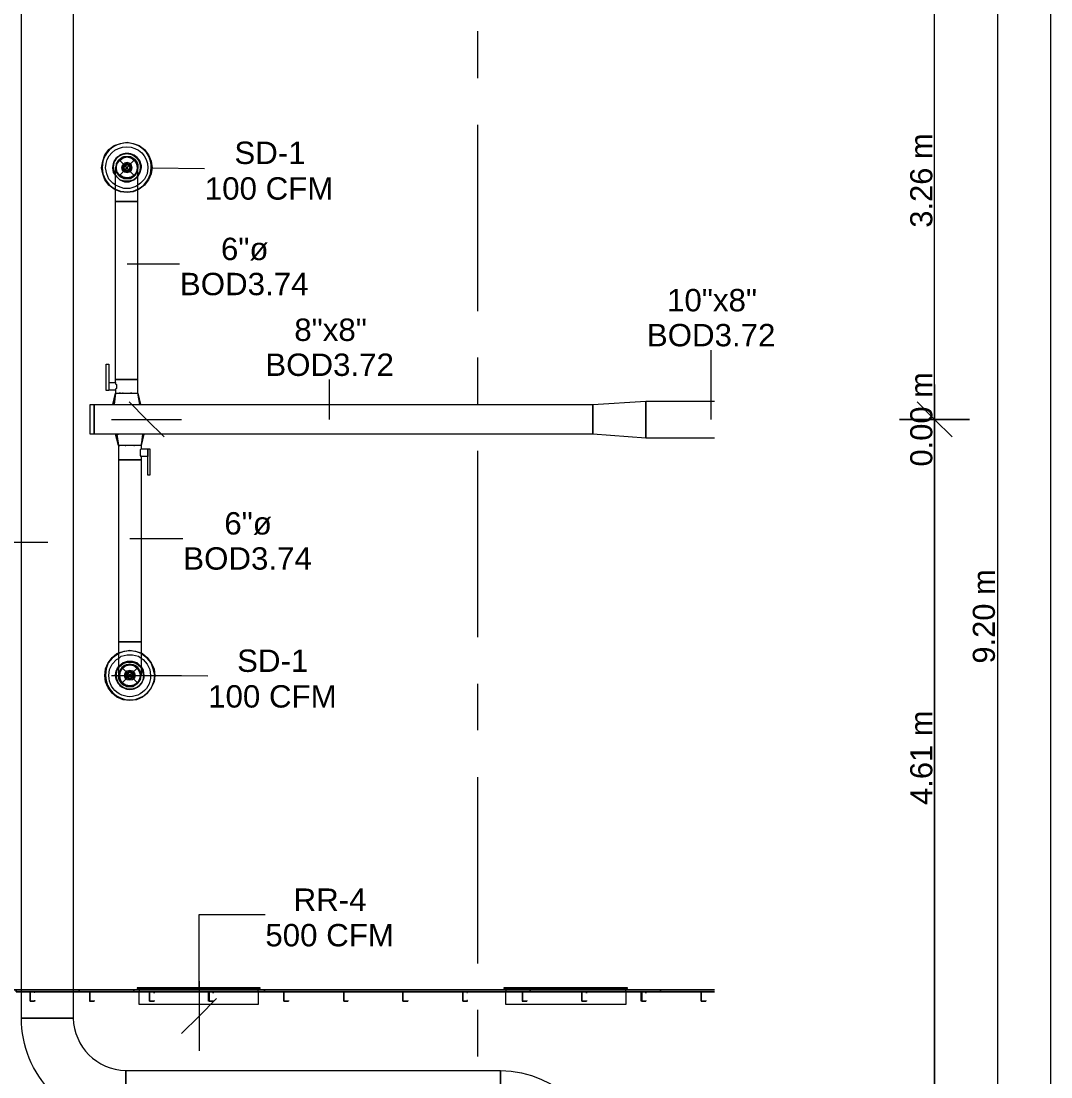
# Model space of a CAD drawing. Header units: metres. Extents: x 39 to 278, y -7 to 151.
# Drawn here: x 101.36 to 108.37, y 35.98 to 43.17 of the extents above; entities that cross this region are included whole.
import ezdxf

# ---------------------------------------------------------------- set-up
doc = ezdxf.new("R2010")
doc.units = ezdxf.units.M
doc.layers.add('HVAC - Ductos', color=5, linetype='Continuous', lineweight=50)
doc.layers.add('PDF_Geometry', color=7, linetype='Continuous', true_color=0xaaaaaa)
doc.layers.add('PDF_Text', color=7, linetype='Continuous')
doc.styles.add('PDF Helvetica', font='')
doc.styles.get('PDF Helvetica').set_extended_font_data('Helvetica')

msp = doc.modelspace()

# ---------------------------------------------------------------- linework, layer by layer
at = {"layer": 'HVAC - Ductos', "color": 252, "lineweight": 0, "true_color": 0x939598}
for points in [[(107.5812, 11.2785), (107.5812, 12.2043), (107.5812, 15.6556), (107.5812, 16.114), (107.5812, 19.4186), (107.5812, 25.3174), (107.5812, 25.4915), (107.5812, 28.7549), (107.5812, 31.2116), (107.5812, 33.2008), (107.5812, 33.8608), (107.5812, 34.5162), (107.5812, 35.8454), (107.5812, 40.4609), (107.343, 40.4609), (107.5812, 40.4609), (107.8201, 40.4609), (107.5812, 40.4609), (107.5812, 43.7151), (107.5812, 47.5055), (107.5812, 48.5551)], [(108.0124, 11.2785), (108.0124, 16.114), (108.0124, 25.3174), (108.0124, 34.5162), (108.0124, 43.7151), (108.0124, 48.5551)], [(108.3742, 11.2785), (108.3742, 48.5551)], [(107.5812, 40.6992), (107.5812, 35.6071)], [(107.7007, 40.3417), (107.5812, 40.4609), (107.4624, 40.58)], [(107.343, 40.4609), (107.5812, 40.4609), (107.8201, 40.4609)], [(107.5812, 40.4609), (107.5812, 40.4609)]]:
    msp.add_lwpolyline(points, dxfattribs=at)
at = {"layer": 'HVAC - Ductos', "lineweight": 0}
for points in [[(101.3618, 36.3816), (101.3618, 43.298), (101.7147, 43.298), (101.7147, 36.3816)], [(102.0126, 42.2026), (102.031, 42.2255), (102.0539, 42.2438), (102.0814, 42.2484), (102.1089, 42.2438), (102.1318, 42.2255), (102.1455, 42.2026), (102.1501, 42.1751), (102.1455, 42.1475), (102.1318, 42.1247), (102.1089, 42.1109), (102.0814, 42.1063), (102.0539, 42.1109), (102.031, 42.1247), (102.0126, 42.1475), (102.0081, 42.1751)], [(102.0447, 42.2392), (102.0631, 42.2484), (102.0814, 42.2484), (102.0998, 42.2484), (102.1181, 42.2392), (102.1318, 42.2301), (102.1455, 42.2117), (102.1501, 42.1934), (102.1547, 42.1751), (102.1501, 42.1567), (102.1455, 42.1384), (102.1318, 42.1247), (102.1181, 42.1109), (102.0998, 42.1063), (102.0814, 42.1018), (102.0631, 42.1063), (102.0447, 42.1109), (102.0264, 42.1247), (102.0172, 42.1384), (102.0081, 42.1567), (102.0081, 42.1751), (102.0081, 42.1934), (102.0081, 42.198), (102.0081, 42.1934), (102.0172, 42.2117), (102.0264, 42.2301)], [(102.0081, 42.1934), (102.0035, 42.1751), (102.0035, 42.1705), (102.0035, 42.1751)], [(102.0493, 42.1934), (102.0447, 42.1751), (102.0493, 42.1934), (102.0631, 42.2072), (102.0814, 42.2117), (102.0998, 42.2072), (102.1089, 42.1934), (102.1135, 42.1751), (102.1089, 42.1934), (102.0952, 42.2072), (102.0814, 42.2117), (102.0631, 42.2072)], [(102.1089, 42.1567), (102.1135, 42.1751), (102.1089, 42.1567), (102.0998, 42.1475), (102.0814, 42.1429), (102.0631, 42.1475), (102.0493, 42.1567), (102.0447, 42.1751), (102.0493, 42.1567), (102.0631, 42.1475), (102.0814, 42.1429), (102.0952, 42.1475)], [(102.0585, 42.1888), (102.0539, 42.1751), (102.0585, 42.1934), (102.0722, 42.2026), (102.086, 42.2026), (102.0998, 42.1934), (102.1044, 42.1751), (102.0998, 42.1888), (102.086, 42.198), (102.0722, 42.198)], [(102.0998, 42.1613), (102.1044, 42.1751), (102.0998, 42.1613), (102.086, 42.1521), (102.0722, 42.1521), (102.0585, 42.1613), (102.0539, 42.1751), (102.0585, 42.1613), (102.0722, 42.1521), (102.086, 42.1521)], [(102.0676, 42.1888), (102.0814, 42.198), (102.0952, 42.1888), (102.0998, 42.1751), (102.0952, 42.1613), (102.0814, 42.1567), (102.0676, 42.1613), (102.0585, 42.1751)], [(102.0768, 42.1705), (102.0814, 42.1705), (102.086, 42.1751), (102.0814, 42.1705), (102.0768, 42.1705), (102.0722, 42.1751), (102.0768, 42.1797), (102.0814, 42.1797), (102.086, 42.1751), (102.0814, 42.1797), (102.0768, 42.1797), (102.0768, 42.1751)], [(102.1547, 42.1934), (102.1547, 42.198)], [(102.1547, 42.1201), (102.1685, 42.1429), (102.1776, 42.1751), (102.1685, 42.1429)], [(102.1272, 42.0926), (102.0952, 42.0788), (102.0631, 42.0788), (102.031, 42.0926), (102.0081, 42.1155), (102.0035, 42.1201), (102.0081, 42.1155), (102.0035, 42.1247), (102.0081, 42.1155), (102.031, 42.0926), (102.0631, 42.0834), (102.0952, 42.0834), (102.1272, 42.0926), (102.1501, 42.1155), (102.1547, 42.1247), (102.1501, 42.1155), (102.1272, 42.0926), (102.0952, 42.0834), (102.0631, 42.0834), (102.031, 42.0926), (102.0081, 42.1155), (102.031, 42.0926), (102.0631, 42.0788), (102.0952, 42.0788), (102.1272, 42.0926), (102.1547, 42.1155), (102.1547, 42.1201), (102.1547, 42.1155)], [(101.9393, 40.8367), (101.9576, 40.8367), (101.9576, 40.658), (101.9393, 40.658)], [(102.0356, 40.6396), (102.0264, 40.6396)], [(102.0539, 40.6396), (102.0493, 40.6396)], [(102.1135, 40.6396), (102.1089, 40.6396), (102.1044, 40.6396), (102.1089, 40.6396)], [(105.6154, 40.3326), (105.253, 40.36), (105.253, 40.5617), (105.6154, 40.5846)], [(101.8568, 40.5617), (101.8568, 40.36), (101.8294, 40.36), (101.8294, 40.5617)], [(105.253, 40.36), (101.8568, 40.36), (101.8568, 40.5617), (105.253, 40.5617)], [(102.0264, 40.2822), (102.031, 40.2822)], [(102.0676, 40.2822), (102.0722, 40.2822)], [(102.1272, 40.2822), (102.1318, 40.2822)], [(102.237, 40.0805), (102.2235, 40.0805), (102.2235, 40.2592), (102.237, 40.2592)], [(102.0264, 38.7788), (102.0539, 38.8017), (102.0814, 38.8109), (102.1181, 38.8109), (102.1501, 38.8017), (102.1731, 38.7788), (102.1776, 38.7742), (102.1731, 38.7788), (102.1501, 38.8017), (102.1181, 38.8109), (102.0814, 38.8109), (102.0539, 38.8017), (102.0264, 38.7788), (102.0218, 38.7742)], [(102.1731, 38.7742), (102.1455, 38.7972), (102.1181, 38.8063), (102.0814, 38.8063), (102.0539, 38.7972), (102.0264, 38.7742), (102.0218, 38.7696), (102.0264, 38.7742), (102.0539, 38.7972), (102.0814, 38.8063), (102.1181, 38.8063), (102.1455, 38.7972), (102.1731, 38.7742), (102.1776, 38.7696)], [(102.1731, 38.6963), (102.1639, 38.678), (102.1501, 38.6642), (102.1364, 38.6504), (102.1181, 38.6458), (102.0998, 38.6413), (102.0814, 38.6458), (102.0631, 38.6504), (102.0493, 38.6642), (102.0356, 38.678), (102.031, 38.6963), (102.0264, 38.7146), (102.031, 38.733), (102.0356, 38.7513), (102.0493, 38.7696), (102.0631, 38.7788), (102.0814, 38.788), (102.0998, 38.788), (102.1181, 38.788), (102.1364, 38.7788), (102.1501, 38.7696), (102.1639, 38.7513), (102.1731, 38.733), (102.1731, 38.7146)], [(102.0722, 38.7834), (102.0998, 38.788), (102.1272, 38.7834), (102.1501, 38.765), (102.1639, 38.7421), (102.1731, 38.7146), (102.1639, 38.6871), (102.1501, 38.6642), (102.1272, 38.6504), (102.0998, 38.6458), (102.0722, 38.6504), (102.0493, 38.6642), (102.0356, 38.6871), (102.031, 38.7146), (102.0356, 38.7421), (102.0493, 38.765)], [(102.196, 38.7146), (102.1914, 38.7513), (102.1776, 38.7742), (102.1914, 38.7513)], [(102.0676, 38.733), (102.0814, 38.7467), (102.0998, 38.7513), (102.1181, 38.7467), (102.1318, 38.733), (102.1364, 38.7146), (102.1318, 38.6963), (102.1181, 38.6871), (102.0998, 38.6826), (102.0814, 38.6871), (102.0676, 38.6963), (102.0631, 38.7146)], [(102.0722, 38.733), (102.0814, 38.7467), (102.0998, 38.7513), (102.1181, 38.7467), (102.1272, 38.733), (102.1318, 38.7146), (102.1272, 38.7008), (102.1181, 38.6871), (102.0998, 38.6826), (102.0814, 38.6871), (102.0722, 38.7008), (102.0676, 38.7146)], [(102.0814, 38.733), (102.0906, 38.7421), (102.1089, 38.7421), (102.1226, 38.733), (102.1272, 38.7146), (102.1226, 38.7008), (102.1089, 38.6917), (102.0906, 38.6917), (102.0814, 38.7008), (102.0722, 38.7146)], [(102.0814, 38.7284), (102.0906, 38.7375), (102.1089, 38.7375), (102.1181, 38.7284), (102.1226, 38.7146), (102.1181, 38.7008), (102.1089, 38.6917), (102.0906, 38.6917), (102.0814, 38.7008), (102.0768, 38.7146)], [(102.086, 38.7284), (102.0998, 38.7375), (102.1135, 38.7284), (102.1181, 38.7146), (102.1135, 38.7008), (102.0998, 38.6963), (102.086, 38.7008), (102.0814, 38.7146)], [(102.0952, 38.7192), (102.0952, 38.7146), (102.0952, 38.7192), (102.1044, 38.7192), (102.1044, 38.7146), (102.1044, 38.7192)], [(102.1044, 38.71), (102.1044, 38.7146), (102.1044, 38.71), (102.0952, 38.71), (102.0952, 38.7146), (102.0952, 38.71)], [(102.9888, 36.5879), (102.1501, 36.5879), (102.1501, 36.5834), (102.1639, 36.5834), (102.1639, 36.5604), (102.9753, 36.5604), (102.9753, 36.5834), (102.9888, 36.5834)], [(102.9753, 36.5604), (102.9753, 36.4734), (102.1639, 36.4734), (102.1639, 36.5604)], [(102.2924, 36.5604), (102.1731, 36.5604)], [(102.5306, 36.5604), (102.3747, 36.5604)], [(102.7688, 36.5604), (102.6129, 36.5604)], [(102.9706, 36.5604), (102.8512, 36.5604)], [(104.7947, 36.5604), (104.6712, 36.5604)], [(105.033, 36.5604), (104.873, 36.5604)], [(105.2712, 36.5604), (105.1112, 36.5604)], [(105.473, 36.5604), (105.3495, 36.5604)], [(102.0722, 36.0242), (104.6253, 36.0242), (104.6253, 35.6666), (102.0722, 35.6666)]]:
    msp.add_lwpolyline(points, close=True, dxfattribs=at)
for points in [[(102.0035, 42.0238), (101.9943, 42.0284), (101.9576, 42.0559), (101.9302, 42.0926), (101.9164, 42.1338), (101.9072, 42.1751), (101.9164, 42.2209), (101.9302, 42.2621), (101.9576, 42.2988), (101.9943, 42.3263), (102.0356, 42.3401), (102.0814, 42.3492), (102.1226, 42.3401), (102.1639, 42.3263), (102.2006, 42.2988), (102.2281, 42.2621), (102.2465, 42.2209), (102.2512, 42.1751), (102.2465, 42.1338), (102.2281, 42.0926), (102.2006, 42.0559), (102.1639, 42.0284), (102.1547, 42.0238)], [(102.0126, 42.2072), (102.0264, 42.2301), (102.0493, 42.2438)], [(102.0493, 42.2438), (102.0493, 42.2484), (102.0539, 42.2484)], [(102.0539, 42.2438), (102.0814, 42.2484), (102.1044, 42.2438)], [(102.1044, 42.2484), (102.1089, 42.2484), (102.1135, 42.2438)], [(102.1089, 42.2438), (102.1318, 42.2301), (102.1455, 42.2072)], [(101.9576, 40.713), (102.0035, 40.713), (102.0035, 40.7313), (102.0081, 40.7313), (102.0126, 40.7313), (102.0264, 40.7313), (102.0402, 40.7313), (102.0585, 40.7313), (102.0814, 40.7313), (102.0998, 40.7313), (102.1181, 40.7313), (102.1318, 40.7313), (102.1455, 40.7313), (102.1547, 40.7313), (102.1547, 41.9459), (102.1547, 42.0009), (102.1547, 42.0513), (102.1547, 42.0972), (102.1547, 42.1338), (102.1547, 42.1567), (102.1547, 42.1751), (102.1547, 42.1705), (102.1547, 42.1751), (102.1547, 42.1934), (102.1547, 42.1751)], [(101.9897, 40.5617), (101.9852, 40.5617), (102.0035, 40.6396), (102.0081, 40.6396), (102.0126, 40.6396), (102.0264, 40.6396), (102.0402, 40.6396), (102.0585, 40.6396), (102.0814, 40.6396), (102.0998, 40.6396), (102.1181, 40.6396), (102.1318, 40.6396), (102.1455, 40.6396), (102.1501, 40.6396), (102.1547, 40.6396), (102.1547, 40.7313), (102.1455, 40.7313), (102.1318, 40.7313), (102.1181, 40.7313), (102.0998, 40.7313), (102.0814, 40.7313), (102.0585, 40.7313), (102.0402, 40.7313), (102.0264, 40.7313), (102.0126, 40.7313), (102.0081, 40.7313), (102.0035, 40.7313), (102.0035, 41.9459), (102.0081, 41.9459), (102.0126, 41.9459), (102.0264, 41.9459), (102.0402, 41.9459), (102.0585, 41.9459), (102.0814, 41.9459), (102.0998, 41.9459), (102.1181, 41.9459), (102.1318, 41.9459), (102.1455, 41.9459), (102.1547, 41.9459), (102.1455, 41.9459), (102.1318, 41.9459), (102.1181, 41.9459), (102.0998, 41.9459), (102.0814, 41.9459), (102.0585, 41.9459), (102.0402, 41.9459), (102.0264, 41.9459), (102.0126, 41.9459), (102.0081, 41.9459), (102.0035, 41.9459), (102.0035, 41.9826), (102.0035, 42.033), (102.0035, 42.0834), (102.0035, 42.1201), (102.0035, 42.1521), (102.0035, 42.1705), (102.0035, 42.1751)], [(102.0035, 42.1705), (102.0081, 42.1567), (102.0126, 42.1384), (102.0264, 42.1201), (102.0402, 42.1109), (102.0585, 42.1018), (102.0814, 42.1018), (102.0539, 42.1063), (102.0493, 42.1063)], [(102.0081, 42.2026), (102.0081, 42.2072), (102.0126, 42.2072)], [(102.0126, 42.1521), (102.0081, 42.1751), (102.0126, 42.2026)], [(102.1135, 42.1063), (102.1089, 42.1063), (102.1044, 42.1063), (102.0814, 42.1018), (102.0998, 42.1018), (102.1181, 42.1109), (102.1318, 42.1201), (102.1455, 42.1384), (102.1547, 42.1567), (102.1547, 42.1705)], [(102.1501, 42.2072), (102.1501, 42.2026)], [(102.1501, 42.2026), (102.1547, 42.1751), (102.1501, 42.1521), (102.1501, 42.1475), (102.1501, 42.1429)], [(102.2512, 42.1751), (102.6082, 42.1705)], [(102.0493, 42.1109), (102.0264, 42.1247), (102.0126, 42.1429), (102.0081, 42.1475), (102.0081, 42.1521)], [(102.0493, 42.1063), (102.0493, 42.1063)], [(102.1455, 42.1429), (102.1318, 42.1247), (102.1089, 42.1109)], [(102.1547, 42.0559), (102.141, 42.0467), (102.0998, 42.033), (102.0585, 42.033), (102.0218, 42.0467), (102.0035, 42.0559)], [(102.0035, 42.0284), (102.0356, 42.0147), (102.0814, 42.0101), (102.1226, 42.0147), (102.1547, 42.0284)], [(102.1547, 42.0238), (102.1226, 42.0101), (102.0814, 42.0055), (102.0356, 42.0101), (102.0035, 42.0238)], [(102.0814, 41.5196), (102.4388, 41.5196)], [(106.0601, 40.4609), (106.0601, 40.933)], [(103.4612, 40.4609), (103.4612, 40.7313)], [(101.9576, 40.7084), (101.9576, 40.7038), (101.9576, 40.6992), (101.9576, 40.6946), (101.9576, 40.6855), (101.9576, 40.6809), (101.9576, 40.6717), (101.9576, 40.6671), (101.9576, 40.6625), (102.0035, 40.6625), (102.0035, 40.6396), (101.9943, 40.5617)], [(102.0035, 40.713), (102.0035, 40.7084), (102.0035, 40.7038), (102.0081, 40.6992), (102.0081, 40.69), (102.0081, 40.6809), (102.0081, 40.6717), (102.0035, 40.6671), (102.0035, 40.6625)], [(102.0035, 40.6396), (101.9852, 40.5617), (101.9897, 40.5617), (101.9943, 40.5617), (102.0035, 40.5617)], [(102.0081, 40.6396), (102.0081, 40.6396)], [(102.0081, 40.6396), (102.0081, 40.6396)], [(102.0952, 40.58), (102.2143, 40.4609), (102.3335, 40.3417)], [(102.1731, 40.5617), (102.1547, 40.6396), (102.1731, 40.5617)], [(102.1685, 40.5617), (102.1547, 40.6396)], [(106.083, 40.3326), (105.6154, 40.3326), (105.6154, 40.5846), (106.083, 40.5846)], [(102.0081, 40.5617), (102.0264, 40.5617), (102.031, 40.5617), (102.0356, 40.5617), (102.0447, 40.5617), (102.0585, 40.5617), (102.0631, 40.5617)], [(102.0676, 40.5617), (102.0906, 40.5617), (102.0952, 40.5617), (102.0998, 40.5617), (102.1135, 40.5617), (102.1226, 40.5617), (102.1272, 40.5617), (102.1318, 40.5617), (102.1501, 40.5617)], [(102.1547, 40.5617), (102.1639, 40.5617), (102.1685, 40.5617), (102.1731, 40.5617)], [(102.1593, 40.5617), (102.1593, 40.5617)], [(102.1731, 40.5617), (102.1731, 40.5617)], [(101.976, 40.4609), (102.2143, 40.4609), (102.453, 40.4609)], [(102.0493, 40.36), (102.0447, 40.36), (102.0264, 40.36), (102.0172, 40.36), (102.0126, 40.36), (102.0081, 40.36), (102.0035, 40.36), (102.0081, 40.36)], [(102.0035, 40.36), (102.0218, 40.2822), (102.0035, 40.36)], [(102.0126, 40.36), (102.0218, 40.2822)], [(102.0172, 40.36), (102.0218, 40.36)], [(102.1914, 40.36), (102.196, 40.36), (102.1776, 40.2822), (102.1731, 40.2822), (102.1685, 40.2822), (102.1639, 40.2822), (102.1547, 40.2822), (102.1364, 40.2822), (102.1181, 40.2822), (102.0998, 40.2822), (102.0814, 40.2822), (102.0631, 40.2822), (102.0447, 40.2822), (102.0356, 40.2822), (102.031, 40.2822), (102.0264, 40.2822), (102.0218, 40.2822), (102.0218, 40.1859), (102.0264, 40.1859), (102.0356, 40.1859), (102.0447, 40.1859), (102.0631, 40.1859), (102.0814, 40.1859), (102.0998, 40.1859), (102.1181, 40.1859), (102.1364, 40.1859), (102.1547, 40.1859), (102.1639, 40.1859), (102.1731, 40.1859), (102.1776, 40.1859), (102.1776, 38.9438), (102.1731, 38.9438), (102.1639, 38.9438), (102.1547, 38.9438), (102.1364, 38.9438), (102.1181, 38.9438), (102.0998, 38.9438), (102.0814, 38.9438), (102.0631, 38.9438), (102.0447, 38.9438), (102.0356, 38.9438), (102.0264, 38.9438), (102.0218, 38.9438), (102.0264, 38.9438), (102.0356, 38.9438), (102.0447, 38.9438), (102.0631, 38.9438), (102.0814, 38.9438), (102.0998, 38.9438), (102.1181, 38.9438), (102.1364, 38.9438), (102.1547, 38.9438), (102.1639, 38.9438), (102.1731, 38.9438), (102.1776, 38.9438), (102.1776, 38.9117), (102.1776, 38.8567), (102.1776, 38.8109), (102.1776, 38.7696), (102.1776, 38.7421), (102.1776, 38.7238), (102.1776, 38.7146)], [(102.0814, 40.36), (102.0676, 40.36), (102.0585, 40.36), (102.0539, 40.36)], [(102.0814, 40.36), (102.0814, 40.36)], [(102.1135, 40.36), (102.0906, 40.36), (102.086, 40.36)], [(102.1776, 40.2822), (102.196, 40.36), (102.1914, 40.36), (102.1822, 40.36), (102.1731, 40.36), (102.1547, 40.36), (102.1455, 40.36), (102.141, 40.36), (102.1318, 40.36), (102.1226, 40.36), (102.1181, 40.36)], [(102.0356, 40.2822), (102.0356, 40.2822)], [(102.0356, 40.2822), (102.0356, 40.2822)], [(102.1776, 40.2088), (102.1731, 40.2134), (102.1731, 40.2225), (102.1731, 40.2271), (102.1731, 40.2363), (102.1731, 40.2455), (102.1731, 40.2546), (102.1776, 40.2592)], [(102.0998, 39.6496), (102.4618, 39.6496)], [(101.5406, 39.6222), (101.2976, 39.6222)], [(102.1776, 38.8704), (102.1868, 38.8659), (102.2189, 38.8384), (102.2465, 38.8017), (102.2647, 38.7604), (102.2694, 38.7146), (102.2647, 38.6734), (102.2465, 38.6321), (102.2189, 38.5954), (102.1868, 38.5679), (102.1455, 38.5496), (102.0998, 38.545), (102.0539, 38.5496), (102.0126, 38.5679), (101.9806, 38.5954), (101.9531, 38.6321), (101.9348, 38.6734), (101.9302, 38.7146), (101.9348, 38.7604), (101.9531, 38.8017), (101.9806, 38.8384), (102.0126, 38.8659), (102.0218, 38.8704)], [(102.0218, 38.8704), (102.0539, 38.8796), (102.0998, 38.8888), (102.1455, 38.8796), (102.1776, 38.8704)], [(102.1776, 38.8659), (102.141, 38.8796), (102.0998, 38.8842), (102.0585, 38.8796), (102.0218, 38.8659)], [(102.0264, 38.8338), (102.0402, 38.8475), (102.0814, 38.8567), (102.1181, 38.8567), (102.1593, 38.8475), (102.1776, 38.8338)], [(102.6311, 38.71), (102.2694, 38.7146), (102.26, 38.7604), (102.2465, 38.8017), (102.2189, 38.8338), (102.1822, 38.8613), (102.1776, 38.8659)], [(102.1731, 38.7238), (102.1731, 38.7375), (102.1639, 38.7559), (102.1547, 38.7696), (102.1364, 38.7834), (102.1181, 38.788), (102.0998, 38.7926), (102.0814, 38.788), (102.0631, 38.7834), (102.0447, 38.7696), (102.0356, 38.7559), (102.0264, 38.7375), (102.0264, 38.7238)], [(102.0356, 38.7467), (102.0493, 38.7696), (102.0676, 38.7834), (102.0722, 38.788)], [(102.0722, 38.788), (102.0722, 38.788)], [(102.0768, 38.7834), (102.0998, 38.788), (102.1272, 38.7834)], [(102.1272, 38.788), (102.1318, 38.7834), (102.1501, 38.7696), (102.1639, 38.7467)], [(102.1272, 38.788), (102.1272, 38.788)], [(101.976, 38.7146), (102.2143, 38.7146), (102.453, 38.7146)], [(102.031, 38.6917), (102.0264, 38.7146), (102.031, 38.7421), (102.031, 38.7467)], [(102.031, 38.7467), (102.031, 38.7467)], [(102.1685, 38.7467), (102.1731, 38.7421)], [(102.1685, 38.7467), (102.1685, 38.7467)], [(102.1685, 38.7421), (102.1731, 38.7146), (102.1685, 38.6917)], [(102.031, 38.6826), (102.031, 38.6871), (102.031, 38.6917)], [(102.0676, 38.6504), (102.0493, 38.6642), (102.0356, 38.6871)], [(102.0722, 38.6458), (102.0676, 38.6458)], [(102.1272, 38.6458), (102.0998, 38.6413), (102.0768, 38.6458)], [(102.1318, 38.6458), (102.1272, 38.6458)], [(102.1639, 38.6871), (102.1501, 38.6642), (102.1318, 38.6504)], [(102.1547, 38.6642), (102.1547, 38.6642)], [(102.1547, 38.6642), (102.1547, 38.6642)], [(102.1731, 38.6917), (102.1685, 38.6871), (102.1685, 38.6826)], [(102.5718, 36.5879), (102.5718, 37.0875), (103.0212, 37.0875)], [(102.5718, 36.6338), (102.5718, 36.3954), (102.5718, 36.1571)], [(102.1501, 36.5834), (102.9888, 36.5834)], [(102.9659, 36.5879), (102.1731, 36.5879)], [(102.9706, 36.5604), (102.9706, 36.5604)], [(104.653, 36.5834), (104.6618, 36.5834), (104.6618, 36.5604), (105.4777, 36.5604), (105.4777, 36.4734), (104.6618, 36.4734), (104.6618, 36.5604), (105.4777, 36.5604), (105.4777, 36.5834), (105.4912, 36.5834), (105.4912, 36.5879), (104.6483, 36.5879), (104.6483, 36.5834), (105.4912, 36.5834)], [(105.4682, 36.5879), (104.6712, 36.5879)], [(105.473, 36.5604), (105.473, 36.5604)], [(102.6912, 36.5146), (102.5718, 36.3954), (102.453, 36.2762)]]:
    msp.add_lwpolyline(points, dxfattribs=at)
for points in [[(102.1547, 42.0284), (102.1639, 42.033), (102.196, 42.0559), (102.2235, 42.0926), (102.2418, 42.1338), (102.2465, 42.1751, 1.01361), (101.9118, 42.1751), (101.9164, 42.1338), (101.9348, 42.0926), (101.9622, 42.0559), (101.9943, 42.033), (102.0035, 42.0284)], [(102.0035, 42.0559), (101.9852, 42.0697), (101.9576, 42.0972), (101.9439, 42.1338), (101.9348, 42.1751, -0.994386), (102.2235, 42.1751), (102.2189, 42.1338), (102.2006, 42.0972), (102.1731, 42.0697), (102.1547, 42.0559)], [(102.1868, 40.36), (102.1776, 40.2822), (102.1776, 40.2592), (102.2235, 40.2592), (102.2235, 40.2546), (102.2235, 40.25), (102.2235, 40.2455), (102.2235, 40.2409), (102.2235, 40.2317), (102.2235, 40.2271), (102.2235, 40.2225), (102.2235, 40.2134), (102.2235, 40.2088), (102.1776, 40.2088), (102.1776, 40.1859), (102.1731, 40.1859), (102.1639, 40.1859), (102.1547, 40.1859), (102.1364, 40.1859), (102.1181, 40.1859), (102.0998, 40.1859), (102.0814, 40.1859), (102.0631, 40.1859), (102.0447, 40.1859), (102.0356, 40.1859), (102.0264, 40.1859), (102.0218, 40.1859), (102.0218, 38.9438), (102.0218, 38.8888), (102.0218, 38.8384), (102.0218, 38.7972), (102.0218, 38.7604), (102.0218, 38.733), (102.0218, 38.7192), (102.0218, 38.7146), (102.0264, 38.7238), (102.0218, 38.7146, 1.029358), (102.1731, 38.7238, -1.065602), (102.0218, 38.7146)], [(102.0218, 38.8659), (102.0172, 38.8613), (101.9806, 38.8338), (101.9531, 38.8017), (101.9393, 38.7604), (101.9348, 38.7146, 0.986184), (102.2694, 38.7146)], [(102.1776, 38.8338), (102.1914, 38.8246), (102.2189, 38.7926), (102.237, 38.7559), (102.2418, 38.7146, -1.008788), (101.9576, 38.7146), (101.9622, 38.7559), (101.9806, 38.7926), (102.0081, 38.8246), (102.0264, 38.8338)]]:
    msp.add_lwpolyline(points, format="xyb", dxfattribs=at)
for points in [[(102.1547, 42.1247), (102.1685, 42.1429), (102.1731, 42.1751, 1.387951), (102.0035, 42.1247), (101.9897, 42.1429), (101.9852, 42.1751), (101.9897, 42.1429), (102.0035, 42.1201, -1.377644), (102.1776, 42.1751, 1.018342), (101.9852, 42.1751, -1.388647)], [(102.1547, 42.198, 0.717754), (102.0081, 42.198, -0.735177)], [(102.0218, 38.7742), (102.0081, 38.7513), (102.0035, 38.7146, 0.970234), (102.196, 38.7146), (102.1868, 38.7467), (102.1776, 38.7696, -1.368389), (102.0081, 38.7146), (102.0126, 38.7467), (102.0218, 38.7696, 1.340037), (102.196, 38.7146, -1.354999)], [(101.3618, 36.3816), (101.7147, 36.3816, 0.401871), (102.0722, 36.0242), (102.0722, 35.6666, -0.414737)], [(105.3353, 35.3138), (104.9783, 35.3138, 0.418842), (104.6253, 35.6666), (104.6253, 36.0242, -0.40666)]]:
    msp.add_lwpolyline(points, format="xyb", close=True, dxfattribs=at)
at = {"layer": 'HVAC - Ductos', "color": 252, "lineweight": 0, "true_color": 0x939598}
msp.add_lwpolyline([(107.4624, 40.58), (107.5812, 40.4609), (107.7007, 40.3417), (107.5812, 40.4609)], close=True, dxfattribs=at)
at = {"layer": 'PDF_Geometry', "lineweight": 0}
for points in [[(104.4694, 43.1055), (104.4694, 42.7847)], [(104.4694, 42.4684), (104.4694, 41.1988)], [(104.4694, 40.8826), (104.4694, 40.5617)], [(104.4694, 40.2455), (104.4694, 38.9759)], [(104.4694, 38.6596), (104.4694, 38.3434)], [(104.4694, 38.0225), (104.4694, 36.753)], [(101.4535, 36.5604), (101.4535, 36.5558), (101.4489, 36.5558), (101.4489, 36.5604), (101.4214, 36.5604)], [(102.2647, 36.5512), (102.2647, 36.5512)], [(102.6683, 36.5512), (102.6683, 36.5512)], [(105.2118, 36.5512), (105.2118, 36.5512)], [(105.6154, 36.5512), (105.6154, 36.5512)], [(101.4214, 36.4962), (101.4214, 36.4962)], [(101.4214, 36.4962), (101.4214, 36.4962)], [(102.233, 36.4962), (102.233, 36.4962)], [(102.233, 36.4962), (102.233, 36.4962)], [(102.2647, 36.5008), (102.2647, 36.5008)], [(102.6406, 36.4962), (102.6406, 36.4962)], [(102.6683, 36.5008), (102.6683, 36.5008)], [(105.1801, 36.4962), (105.1801, 36.4962)], [(105.1801, 36.4962), (105.1801, 36.4962)], [(105.2118, 36.5008), (105.2118, 36.5008)], [(105.5877, 36.4962), (105.5877, 36.4962)], [(105.6154, 36.5008), (105.6154, 36.5008)], [(104.4694, 36.4366), (104.4694, 36.1204)]]:
    msp.add_lwpolyline(points, dxfattribs=at)
at = {"layer": 'PDF_Geometry', "color": 8, "lineweight": 0, "true_color": 0x808080}
for points in [[(102.141, 42.2209), (102.1044, 42.2484), (102.0585, 42.2484), (102.0172, 42.2209), (102.0035, 42.1751), (102.0172, 42.1292), (102.0585, 42.1018), (102.1044, 42.1018), (102.141, 42.1292), (102.1547, 42.1751)], [(102.1593, 38.7604), (102.1226, 38.788), (102.0768, 38.788), (102.0402, 38.7604), (102.0218, 38.7146), (102.0402, 38.6734), (102.0768, 38.6413), (102.1226, 38.6413), (102.1593, 38.6734), (102.1776, 38.7146)]]:
    msp.add_lwpolyline(points, close=True, dxfattribs=at)
for points in [[(102.0264, 42.2301), (102.1318, 42.1201)], [(102.1318, 42.2301), (102.0264, 42.1201)], [(102.0447, 38.7696), (102.1547, 38.6642)], [(102.1547, 38.7696), (102.0447, 38.6642)]]:
    msp.add_lwpolyline(points, dxfattribs=at)
at = {"layer": 'PDF_Geometry', "lineweight": 0}
for points in [[(101.3251, 36.5742), (97.0122, 36.5742), (96.1276, 36.5742), (96.1276, 36.5604), (96.1276, 36.5742), (97.0122, 36.5742), (101.3251, 36.5742), (101.756, 36.5742), (102.1272, 36.5742), (101.756, 36.5742), (101.3251, 36.5742), (101.3251, 36.5604), (101.756, 36.5604), (101.3251, 36.5604)], [(101.4214, 36.5558), (101.4214, 36.4962), (101.4489, 36.4962), (101.4489, 36.5008), (101.4535, 36.5008), (101.4535, 36.4962), (101.4214, 36.4962), (101.4214, 36.5558), (101.4214, 36.5604)], [(102.1272, 36.5742), (102.1272, 36.5604), (101.8568, 36.5604), (102.1272, 36.5604), (102.1272, 36.5742), (101.756, 36.5742), (101.756, 36.5604), (101.8294, 36.5604), (101.756, 36.5604), (101.756, 36.5742)], [(101.756, 36.5742), (101.756, 36.5604)], [(101.8568, 36.5604), (101.8294, 36.5604), (101.8248, 36.5604), (101.8248, 36.5558), (101.8248, 36.4962), (101.8294, 36.4962), (101.8568, 36.4962), (101.8568, 36.5008), (101.8568, 36.4962), (101.8294, 36.4962), (101.8294, 36.5558), (101.8294, 36.5604), (101.8568, 36.5604), (101.8568, 36.5558)], [(104.8271, 36.5742), (103.0165, 36.5742), (102.1272, 36.5742), (102.1272, 36.5604), (103.0165, 36.5604), (102.1272, 36.5604), (102.1272, 36.5742), (103.0165, 36.5742), (103.0165, 36.5604), (103.0165, 36.5742), (104.8271, 36.5742), (105.7159, 36.5742), (106.083, 36.5742), (105.7159, 36.5742), (104.8271, 36.5742), (104.8271, 36.5604), (105.7159, 36.5604), (104.8271, 36.5604)], [(102.233, 36.5604), (102.233, 36.5558), (102.233, 36.4962), (102.2647, 36.4962), (102.2647, 36.5008), (102.2647, 36.4962), (102.233, 36.4962), (102.233, 36.5558), (102.233, 36.5604), (102.2647, 36.5604)], [(102.2647, 36.5512), (102.2647, 36.5604)], [(102.6406, 36.5604), (102.6406, 36.5558), (102.6406, 36.4962), (102.6683, 36.4962), (102.6683, 36.5008), (102.6683, 36.4962), (102.6406, 36.4962), (102.6359, 36.4962), (102.6359, 36.5558), (102.6406, 36.5604), (102.6683, 36.5604)], [(102.6683, 36.5512), (102.6683, 36.5604)], [(104.8271, 36.5742), (104.8271, 36.5604), (104.8042, 36.5604), (104.8271, 36.5604), (104.8271, 36.5742), (103.0165, 36.5742), (103.0165, 36.5604), (103.1494, 36.5604), (103.0165, 36.5604), (103.0165, 36.5742)], [(103.1812, 36.5604), (103.1494, 36.5604), (103.1494, 36.5558), (103.1494, 36.4962), (103.1812, 36.4962), (103.1812, 36.5008), (103.1812, 36.4962), (103.1494, 36.4962), (103.1494, 36.5558), (103.1494, 36.5604), (103.1812, 36.5604), (103.1812, 36.5558)], [(103.557, 36.5604), (103.1812, 36.5604)], [(103.5847, 36.5604), (103.557, 36.5604), (103.557, 36.5558), (103.557, 36.4962), (103.5847, 36.4962), (103.5847, 36.5008), (103.5847, 36.4962), (103.557, 36.4962), (103.557, 36.5558), (103.557, 36.5604), (103.5847, 36.5604), (103.5847, 36.5558)], [(103.9653, 36.5604), (103.5847, 36.5604)], [(103.993, 36.5604), (103.9653, 36.5604), (103.9606, 36.5604), (103.9606, 36.5558), (103.9606, 36.4962), (103.9653, 36.4962), (103.993, 36.4962), (103.993, 36.5008), (103.993, 36.4962), (103.9653, 36.4962), (103.9606, 36.4962), (103.9606, 36.5558), (103.9606, 36.5604), (103.9653, 36.5604), (103.993, 36.5604), (103.993, 36.5558)], [(104.3682, 36.5604), (103.993, 36.5604)], [(104.4006, 36.5604), (104.3682, 36.5604), (104.3682, 36.5558), (104.3682, 36.4962), (104.4006, 36.4962), (104.4006, 36.5008), (104.3959, 36.5008), (104.3959, 36.4962), (104.3682, 36.4962), (104.3682, 36.5558), (104.3682, 36.5604), (104.3959, 36.5604), (104.3959, 36.5558), (104.4006, 36.5558)], [(104.7765, 36.5604), (104.4006, 36.5604)], [(104.8042, 36.5604), (104.7765, 36.5604), (104.7718, 36.5604), (104.7718, 36.5558), (104.7718, 36.4962), (104.7765, 36.4962), (104.8042, 36.4962), (104.8042, 36.5008), (104.8042, 36.4962), (104.7765, 36.4962), (104.7765, 36.5558), (104.7765, 36.5604), (104.8042, 36.5604), (104.8042, 36.5558)], [(105.1801, 36.5604), (105.1801, 36.5558), (105.1801, 36.4962), (105.2118, 36.4962), (105.2118, 36.5008), (105.2118, 36.4962), (105.1801, 36.4962), (105.1801, 36.5558), (105.1801, 36.5604), (105.2118, 36.5604)], [(105.2118, 36.5512), (105.2118, 36.5604)], [(105.5877, 36.5604), (105.5877, 36.5558), (105.5877, 36.4962), (105.6154, 36.4962), (105.6154, 36.5008), (105.6154, 36.4962), (105.5877, 36.4962), (105.583, 36.4962), (105.583, 36.5558), (105.5877, 36.5604), (105.6154, 36.5604)], [(105.6154, 36.5512), (105.6154, 36.5604)], [(105.9912, 36.5604), (105.7159, 36.5604), (105.7159, 36.5742), (106.0826, 36.5742), (105.7159, 36.5742), (105.7159, 36.5604)], [(105.7159, 36.5742), (105.7159, 36.5604)], [(106.023, 36.5604), (105.9912, 36.5604), (105.9912, 36.5558), (105.9912, 36.4962), (106.023, 36.4962), (106.023, 36.5008), (106.023, 36.4962), (105.9912, 36.4962), (105.9912, 36.5558), (105.9912, 36.5604), (106.023, 36.5604), (106.023, 36.5558)], [(106.023, 36.5604), (106.0825, 36.5604)]]:
    msp.add_lwpolyline(points, close=True, dxfattribs=at)
at = {"layer": 'PDF_Geometry', "color": 254, "lineweight": 0, "true_color": 0xd2d2d2}
for points in [[(101.8568, 36.5558), (101.8568, 36.5558)], [(104.3682, 36.5512), (104.3682, 36.5512)], [(104.3729, 36.5604), (104.3729, 36.5604)], [(101.8248, 36.5238), (101.8294, 36.5284)]]:
    msp.add_lwpolyline(points, dxfattribs=at)

# ---------------------------------------------------------------- texts
at = {"layer": 'PDF_Text', "color": 252, "lineweight": 0, "true_color": 0x939598, "char_height": 0.15059, "attachment_point": 4, "rotation": 90, "style": 'PDF Helvetica'}
for s, insert in [('3.26 m', (107.4923, 41.7665)), ('0.00 m', (107.4923, 40.1394)), ('9.20 m', (107.9186, 38.7964)), ('4.61 m', (107.4923, 37.8339))]:
    msp.add_mtext(s, dxfattribs=dict(at, insert=insert))
at = {"layer": 'PDF_Text', "lineweight": 0, "char_height": 0.15247, "attachment_point": 4, "style": 'PDF Helvetica'}
for s, insert in [('SD-1', (102.8122, 42.2757)), ('100 CFM', (102.6106, 42.0328)), ('6"ø', (102.7206, 41.6202)), ('BOD3.74', (102.441, 41.3819)), ('10"x8"', (105.7594, 41.2719)), ('8"x8"', (103.2202, 41.0702)), ('BOD3.72', (105.6219, 41.0336)), ('BOD3.72', (103.0231, 40.8319)), ('6"ø', (102.7435, 39.7502)), ('BOD3.74', (102.4639, 39.5118)), ('SD-1', (102.8306, 38.8151)), ('100 CFM', (102.6335, 38.5722)), ('RR-4', (103.2156, 37.188)), ('500 CFM', (103.0231, 36.9451))]:
    msp.add_mtext(s, dxfattribs=dict(at, insert=insert))

doc.saveas('drawing.dxf')
